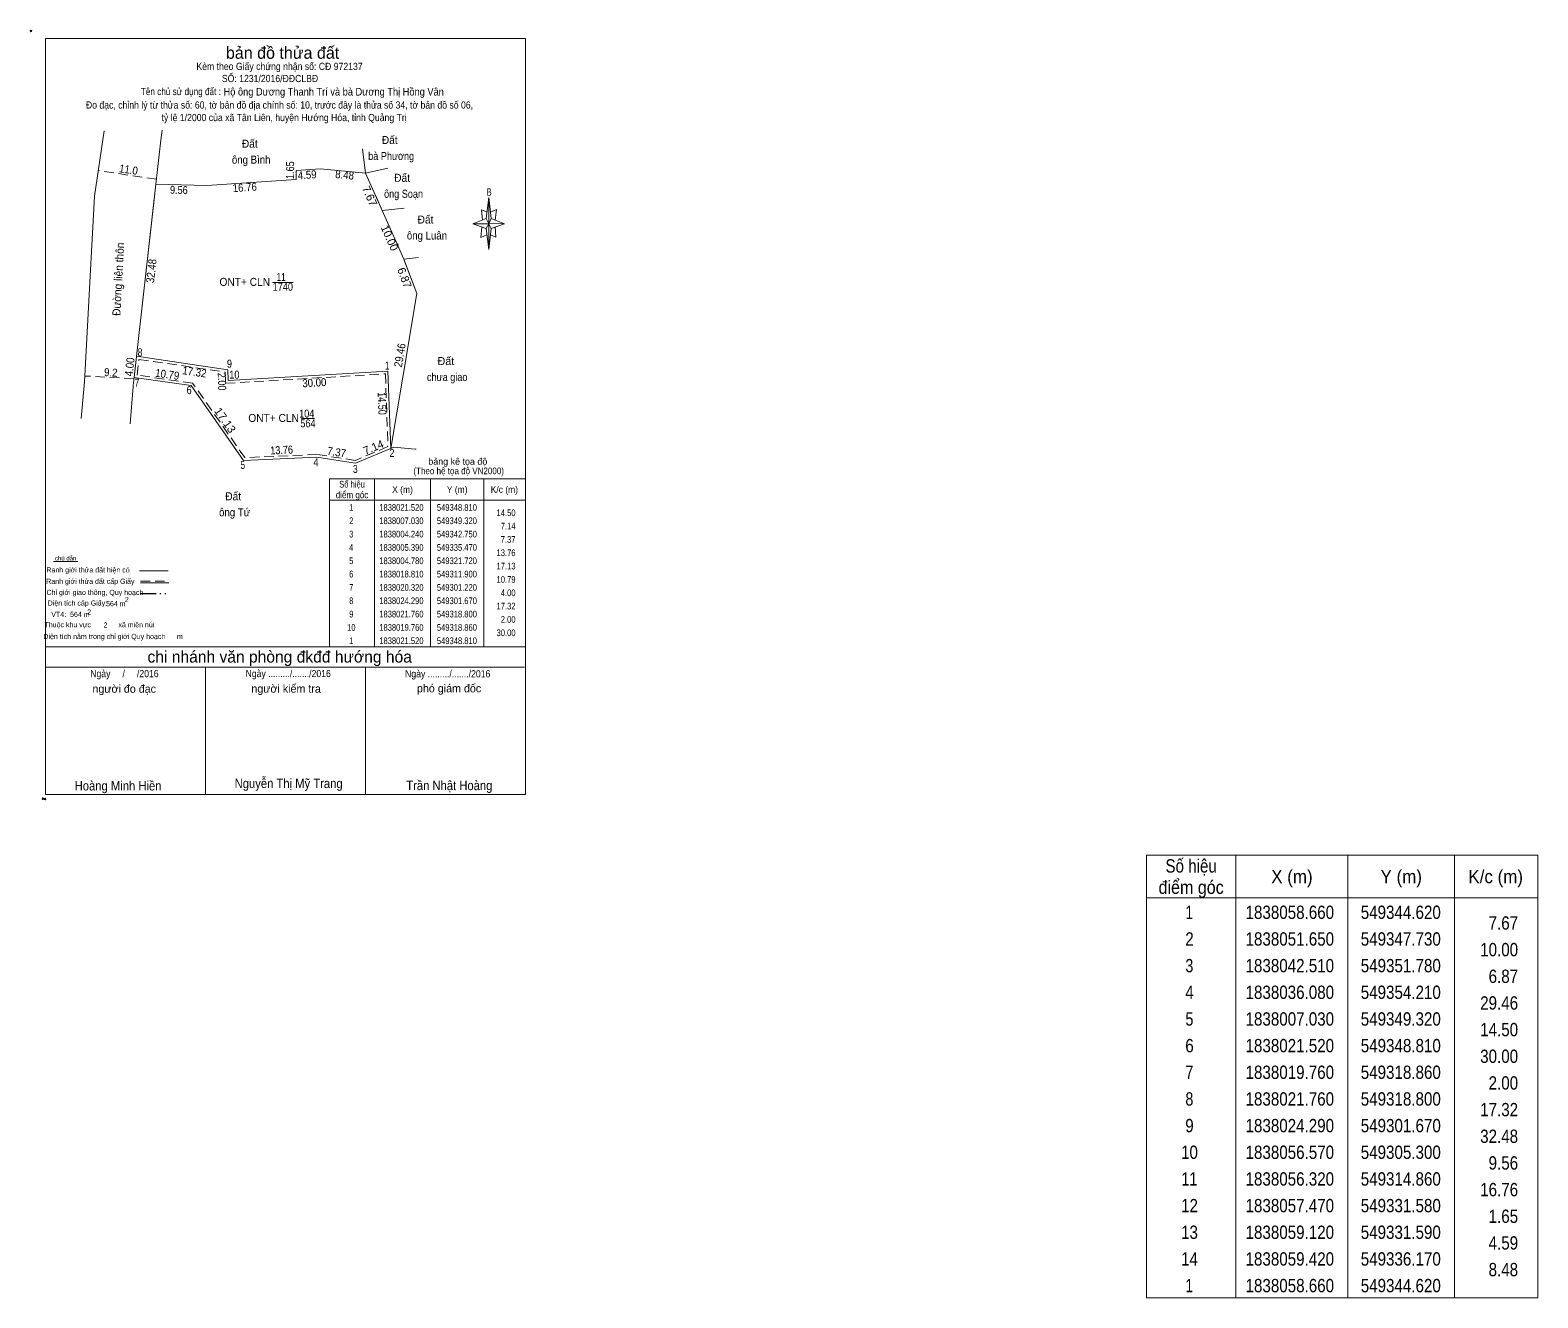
# Model space of a CAD drawing. Header units: metres. Extents: x 548946 to 549564, y 1837848 to 1838085.
# Drawn here: x 549281.7 to 549564.4, y 1837847.7 to 1838085.4 of the extents above; entities that cross this region are included whole.
import ezdxf
from ezdxf.enums import TextEntityAlignment as Align

# ---------------------------------------------------------------- set-up
doc = ezdxf.new("R2010")
doc.units = ezdxf.units.M
doc.header["$LTSCALE"] = 0.6
doc.header["$PDMODE"] = 32
doc.header["$PDSIZE"] = 0.3
doc.linetypes.add('DASH_DOUBLE_DOT', pattern=[9.2, 5, -1.2, 0.3, -1.2, 0.3, -1.2])
doc.linetypes.add('MEDIUM_DASHED', pattern=[4.5, 3, -1.5])
doc.layers.add('28', color=7, linetype='Continuous', lineweight=13)
doc.layers.add('63', color=7, linetype='Continuous', lineweight=13)

msp = doc.modelspace()

# ---------------------------------------------------------------- linework, layer by layer
at = {"layer": '28'}
for p, q in [((549367.24, 1838050.14), (549367.74, 1838054.04)), ((549367.24, 1838050.14), (549367.74, 1838054.04)), ((549367.24, 1838048.24), (549364.74, 1838049.14)), ((549367.24, 1838048.24), (549364.74, 1838049.14)), ((549368.14, 1838048.24), (549367.74, 1838044.34)), ((549368.14, 1838048.24), (549367.74, 1838044.34)), ((549368.14, 1838050.14), (549370.64, 1838049.14)), ((549368.14, 1838050.14), (549370.64, 1838049.14)), ((549368.94, 1838048.54), (549369.04, 1838046.64)), ((549368.94, 1838048.54), (549369.04, 1838046.64)), ((549369.04, 1838046.64), (549368.04, 1838047.04)), ((549369.04, 1838046.64), (549368.04, 1838047.04)), ((549286.09, 1837985.81), (549290.69, 1837985.81)), ((549286.09, 1837985.81), (549290.69, 1837985.81)), ((549302.24, 1837984.04), (549307.62, 1837984.04)), ((549302.24, 1837984.04), (549307.62, 1837984.04)), ((549302.44, 1837981.8), (549307.7, 1837981.8)), ((549302.44, 1837981.8), (549307.7, 1837981.8)), ((549284.58, 1837969.8), (549374.58, 1837969.8)), ((549284.58, 1837969.8), (549374.58, 1837969.8)), ((549284.58, 1837966), (549374.38, 1837966)), ((549284.58, 1837966), (549374.38, 1837966)), ((549284.58, 1837966), (549374.38, 1837966)), ((549284.58, 1837966), (549374.38, 1837966)), ((549284.58, 1837966), (549374.38, 1837966)), ((549284.58, 1837966), (549374.38, 1837966)), ((549314.58, 1837942.1), (549314.58, 1837966)), ((549314.58, 1837942.1), (549314.58, 1837966)), ((549344.58, 1837942.1), (549344.58, 1837966)), ((549344.58, 1837942.1), (549344.58, 1837966))]:
    msp.add_line(p, q, dxfattribs=at)
at = {"layer": '28', "linetype": 'DASH_DOUBLE_DOT', "lineweight": 25}
msp.add_line((549302.34, 1837979.83), (549307.58, 1837979.83), dxfattribs=at)
msp.add_line((549302.34, 1837979.83), (549307.58, 1837979.83), dxfattribs=at)
at = {"layer": '28', "linetype": 'MEDIUM_DASHED'}
msp.add_line((549302.44, 1837982.12), (549307.88, 1837982.12), dxfattribs=at)
msp.add_line((549302.44, 1837982.12), (549307.88, 1837982.12), dxfattribs=at)
at = {"layer": '28'}
for points in [[(549284.58, 1838083.9), (549374.58, 1838083.9), (549374.58, 1837942.1), (549284.58, 1837942.1)], [(549284.58, 1838083.9), (549374.58, 1838083.9), (549374.58, 1837942.1), (549284.58, 1837942.1)], [(549367.74, 1838054.04), (549368.14, 1838050.14), (549367.74, 1838049.14)], [(549367.74, 1838054.04), (549368.14, 1838050.14), (549367.74, 1838049.14)], [(549367.74, 1838049.14), (549364.74, 1838049.14), (549367.24, 1838050.14), (549368.14, 1838048.24), (549370.64, 1838049.14), (549367.74, 1838049.24)], [(549367.74, 1838049.14), (549364.74, 1838049.14), (549367.24, 1838050.14), (549368.14, 1838048.24), (549370.64, 1838049.14), (549367.74, 1838049.24)], [(549367.74, 1838049.14), (549367.74, 1838044.34), (549367.24, 1838048.24)], [(549367.74, 1838049.14), (549367.74, 1838044.34), (549367.24, 1838048.24)]]:
    msp.add_lwpolyline(points, close=True, dxfattribs=at)
for points in [[(549367.44, 1838051.34), (549366.34, 1838051.74), (549366.54, 1838049.84)], [(549367.44, 1838051.34), (549366.34, 1838051.74), (549366.54, 1838049.84)], [(549368.04, 1838051.34), (549369.14, 1838051.84), (549368.94, 1838049.84)], [(549368.04, 1838051.34), (549369.14, 1838051.84), (549368.94, 1838049.84)], [(549367.74, 1838049.14), (549367.24, 1838050.14), (549364.74, 1838049.14)], [(549367.74, 1838049.14), (549367.24, 1838050.14), (549364.74, 1838049.14)], [(549366.44, 1838048.54), (549366.24, 1838046.54), (549367.34, 1838047.04)], [(549366.44, 1838048.54), (549366.24, 1838046.54), (549367.34, 1838047.04)], [(549367.74, 1838049.14), (549368.14, 1838048.24), (549370.64, 1838049.14)], [(549367.74, 1838049.14), (549368.14, 1838048.24), (549370.64, 1838049.14)], [(549374.58, 1837942.1), (549284.58, 1837942.1), (549284.58, 1837966)], [(549374.58, 1837942.1), (549284.58, 1837942.1), (549284.58, 1837966)]]:
    msp.add_lwpolyline(points, dxfattribs=at)
for p in [(549281.88, 1838085.3), (549284.12, 1837941.32), (549284.52, 1837941.26)]:
    msp.add_point(p, dxfattribs=at)
at = {"layer": '63'}
for p, q in [((549344.04, 1838063.17), (549344.62, 1838058.66)), ((549344.62, 1838058.66), (549348.76, 1838059.54)), ((549344.62, 1838058.66), (549346.24, 1838055)), ((549344.62, 1838058.66), (549346.24, 1838055)), ((549344.62, 1838058.66), (549346.24, 1838055)), ((549351.84, 1838052.08), (549347.73, 1838051.65)), ((549347.73, 1838051.65), (549350.58, 1838045.22)), ((549350.58, 1838045.22), (549351.78, 1838042.51)), ((549351.78, 1838042.51), (549351.94, 1838042.14)), ((549351.78, 1838042.51), (549351.94, 1838042.14)), ((549351.94, 1838042.14), (549354.21, 1838036.08)), ((549292.04, 1838021.79), (549293.1, 1838041.66)), ((549327.17, 1838038.12), (549331.06, 1838038.12)), ((549332.58, 1838012.6), (549335.05, 1838012.6)), ((549335.47, 1838005.39), (549321.72, 1838004.78)), ((549337.84, 1838005.02), (549335.47, 1838005.39)), ((549349.91, 1838007.28), (549342.75, 1838004.24)), ((549342.75, 1838004.24), (549337.84, 1838005.02)), ((549346.28, 1838001.3), (549346.28, 1837969.8)), ((549356.78, 1838001.3), (549356.78, 1837969.8)), ((549366.78, 1838001.3), (549366.78, 1837969.8)), ((549337.88, 1837997.3), (549374.58, 1837997.3)), ((549507.79, 1837930.73), (549507.79, 1837847.73)), ((549528.79, 1837930.73), (549528.79, 1837847.73)), ((549548.79, 1837930.73), (549548.79, 1837847.73)), ((549490.99, 1837922.73), (549564.39, 1837922.73))]:
    msp.add_line(p, q, dxfattribs=at)
at = {"layer": '63', "linetype": 'MEDIUM_DASHED'}
for p, q in [((549305.4, 1838057.48), (549294.48, 1838059.11)), ((549301.15, 1838020.11), (549291.98, 1838020.59))]:
    msp.add_line(p, q, dxfattribs=at)
at = {"layer": '63'}
for points in [[(549293.1, 1838041.66), (549293.77, 1838054.33), (549295.6, 1838066.6)], [(549293.1, 1838041.66), (549293.77, 1838054.33), (549295.6, 1838066.6)], [(549306.45, 1838066.7), (549306.24, 1838064.85), (549305.3, 1838056.57)], [(549301.98, 1838027.05), (549305.3, 1838056.57), (549314.86, 1838056.32), (549331.58, 1838057.47), (549331.59, 1838059.12), (549336.17, 1838059.42), (549344.62, 1838058.66), (549347.73, 1838051.65), (549351.78, 1838042.51), (549354.21, 1838036.08), (549351.57, 1838020.37)], [(549344.62, 1838058.66), (549336.17, 1838059.42), (549331.59, 1838059.12), (549331.58, 1838057.47), (549314.86, 1838056.32), (549305.3, 1838056.57)], [(549344.62, 1838058.66), (549336.17, 1838059.42), (549331.59, 1838059.12)], [(549344.62, 1838058.66), (549336.17, 1838059.42), (549331.59, 1838059.12)], [(549344.62, 1838058.66), (549336.17, 1838059.42), (549331.59, 1838059.12)], [(549344.62, 1838058.66), (549336.17, 1838059.42), (549331.59, 1838059.12)], [(549344.62, 1838058.66), (549336.17, 1838059.42), (549331.59, 1838059.12)], [(549344.62, 1838058.66), (549336.17, 1838059.42), (549331.59, 1838059.12)], [(549305.3, 1838056.57), (549304.91, 1838053.16), (549301.98, 1838027.05), (549301.22, 1838020.32)], [(549346.24, 1838055), (549346.52, 1838054.38), (549347.73, 1838051.65)], [(549346.24, 1838055), (549346.52, 1838054.38), (549347.73, 1838051.65)], [(549346.24, 1838055), (549346.52, 1838054.38), (549347.73, 1838051.65)], [(549347.73, 1838051.65), (549350.58, 1838045.22), (549351.78, 1838042.51)], [(549347.73, 1838051.65), (549350.58, 1838045.22), (549351.78, 1838042.51)], [(549354.55, 1838042.81), (549351.78, 1838042.51), (549351.94, 1838042.14)], [(549354.21, 1838036.08), (549351.57, 1838020.37), (549349.32, 1838007.03)], [(549351.57, 1838020.37), (549349.32, 1838007.03), (549348.81, 1838021.52), (549318.86, 1838019.76), (549318.8, 1838021.76), (549301.67, 1838024.29), (549301.98, 1838027.05)], [(549301.67, 1838024.29), (549318.8, 1838021.76), (549318.86, 1838019.76), (549348.81, 1838021.52), (549349.32, 1838007.03)], [(549291.3, 1838012.65), (549291.92, 1838019.52), (549292.04, 1838021.79)], [(549311.9, 1838018.81), (549301.22, 1838020.32), (549301.05, 1838018.81)], [(549301.05, 1838018.81), (549301.03, 1838018.62), (549300.45, 1838011.62)], [(549321.72, 1838004.78), (549316.54, 1838012.18), (549311.9, 1838018.81)], [(549354.13, 1838006.85), (549353.93, 1838006.87), (549349.91, 1838007.28)]]:
    msp.add_lwpolyline(points, dxfattribs=at)
at = {"layer": '63', "linetype": 'MEDIUM_DASHED'}
msp.add_lwpolyline([(549348.33, 1838020.99), (549348.81, 1838007.36), (549342.69, 1838004.76), (549335.5, 1838005.89), (549321.97, 1838005.29), (549312.19, 1838019.27), (549301.77, 1838020.75), (549302.11, 1838023.72), (549318.31, 1838021.33), (549318.38, 1838019.23)], close=True, dxfattribs=at)
at = {"layer": '63'}
for points in [[(549337.88, 1838001.3), (549374.58, 1838001.3), (549374.58, 1837969.8), (549337.88, 1837969.8)], [(549490.99, 1837930.73), (549564.39, 1837930.73), (549564.39, 1837847.73), (549490.99, 1837847.73)]]:
    msp.add_lwpolyline(points, close=True, dxfattribs=at)
msp.add_point((549350.58, 1838045.22), dxfattribs=at)

# ---------------------------------------------------------------- texts
at = {"layer": '28'}
for s, height, p in [('bản đồ thửa đất', 2.25, (549329.055, 1838080.08)), ('bảng kê tọa độ', 1.25, (549361.905, 1838003.95)), ('chi nhánh văn phòng đkđđ hướng hóa', 2.187, (549328.515, 1837966.86)), ('chi nhánh văn phòng đkđđ hướng hóa', 2.187, (549328.515, 1837966.86)), ('người đo đạc', 1.5, (549299.365, 1837961.2)), ('người đo đạc', 1.5, (549299.365, 1837961.2)), ('người kiểm tra', 1.5, (549329.715, 1837961.22)), ('người kiểm tra', 1.5, (549329.715, 1837961.22)), ('phó giám đốc', 1.5, (549360.27, 1837961.28)), ('phó giám đốc', 1.5, (549360.27, 1837961.28))]:
    msp.add_text(s, height=height, dxfattribs=at).set_placement(p, align=Align.CENTER)
for s, height, width, p in [('Kèm theo Giấy chứng nhận số: CĐ 972137', 1.35, 0.9, (549328.48, 1838077.98)), ('SỐ: 1231/2016/ĐĐCLBĐ', 1.35, 0.9, (549326.7, 1838075.71)), ('Tên chủ sử dụng đất :', 1.35, 0.85, (549309.985, 1838073.27)), ('Đo đạc, chỉnh lý từ thửa số: 60, tờ bản đồ địa chính số: 10, trước đây là thửa số 34, tờ bản đồ số 06,', 1.35, 0.9, (549328.475, 1838070.74)), (' tỷ lệ 1/2000 của xã Tân Liên, huyện Hướng Hóa, tỉnh Quảng Trị', 1.35, 0.9, (549329.12, 1838068.39)), ('B', 1.378, 0.75, (549367.79, 1838054.4)), ('B', 1.378, 0.75, (549367.79, 1838054.4)), ('(Theo hệ tọa độ VN2000)', 1.25, 0.9, (549362.07, 1838002.18)), ('chú dẫn', 0.8, 1.05, (549288.39, 1837986.01)), ('chú dẫn', 0.8, 1.05, (549288.39, 1837986.01)), ('Ranh giới thửa đất cấp Giấy', 0.96, 0.9, (549293.02, 1837981.62)), ('Ranh giới thửa đất cấp Giấy', 0.96, 0.9, (549293.02, 1837981.62)), ('Ranh giới thửa đất hiện có ', 0.96, 0.9, (549292.765, 1837983.76)), ('Ranh giới thửa đất hiện có ', 0.96, 0.9, (549292.765, 1837983.76)), ('Chỉ giới giao thông, Quy hoạch', 0.96, 0.9, (549293.87, 1837979.54)), ('Chỉ giới giao thông, Quy hoạch', 0.96, 0.9, (549293.87, 1837979.54)), ('Diện tích cấp Giấy: ', 0.96, 0.9, (549290.775, 1837977.54)), ('Diện tích cấp Giấy: ', 0.96, 0.9, (549290.775, 1837977.54)), ('564 m ', 0.96, 0.85, (549297.97, 1837977.43)), ('2', 0.96, 0.8, (549299.86, 1837978.2)), ('Thuộc khu vực              xã miền núi', 0.96, 0.9, (549294.715, 1837973.48)), (' VT4:  564 m ', 0.96, 0.9, (549289.285, 1837975.42)), ('2', 0.96, 0.8, (549292.8, 1837975.87)), ('2', 0.96, 0.8, (549295.86, 1837973.41)), ('Diện tích nằm trong chỉ giới Quy hoạch      m', 0.96, 0.9, (549297.285, 1837971.28)), ('Diện tích nằm trong chỉ giới Quy hoạch      m', 0.96, 0.9, (549297.285, 1837971.28)), ('Ngày     /     /2016', 1.35, 0.9, (549299.405, 1837964.12)), ('Ngày     /     /2016', 1.35, 0.9, (549299.405, 1837964.12)), ('Ngày ........./......./2016', 1.35, 0.9, (549330.11, 1837964.13)), ('Ngày ........./......./2016', 1.35, 0.9, (549330.11, 1837964.13)), ('Ngày ........./......./2016', 1.35, 0.9, (549360.01, 1837964.08)), ('Ngày ........./......./2016', 1.35, 0.9, (549360.01, 1837964.08)), ('Hoàng Minh Hiền', 1.75, 0.9, (549298.21, 1837942.88)), ('Nguyễn Thị Mỹ Trang', 1.75, 0.9, (549330.19, 1837943.33)), ('Trần Nhật Hoàng', 1.75, 0.9, (549360.315, 1837942.94)), ('Trần Nhật Hoàng', 1.75, 0.9, (549360.315, 1837942.94))]:
    msp.add_text(s, height=height, dxfattribs=dict(at, width=width)).set_placement(p, align=Align.CENTER)
at = {"layer": '28', "width": 0.9}
msp.add_text('Hộ ông Dương Thanh Trí và bà Dương Thị Hồng Vân', height=1.44, dxfattribs=at).set_placement((549317.99, 1838073.19))
at = {"layer": '63'}
for s, height, width, p in [('Đất ', 1.5, 0.95, (549323.17, 1838063.41)), ('Đất ', 1.5, 0.95, (549349.41, 1838064.1)), ('ông Bình', 1.5, 0.9, (549323.17, 1838060.41)), ('bà Phương', 1.5, 0.85, (549349.405, 1838061.1)), ('Đất ', 1.5, 0.95, (549351.73, 1838057.01)), ('ông Soạn', 1.5, 0.85, (549351.73, 1838054.01)), ('Đất ', 1.5, 0.95, (549356.12, 1838049.19)), ('ông Luân', 1.5, 0.9, (549356.12, 1838046.19)), ('11', 1.5, 0.75, (549328.785, 1838038.42)), ('ONT+ CLN', 1.5, 0.95, (549321.96, 1838037.5)), ('1740', 1.5, 0.85, (549329.105, 1838036.59)), (' chưa giao', 1.5, 0.85, (549359.68, 1838019.65)), ('104', 1.5, 0.85, (549333.585, 1838012.8)), ('ONT+ CLN', 1.5, 0.95, (549327.37, 1838011.98)), ('564', 1.5, 0.85, (549333.805, 1838010.97)), ('Số hiệu', 1.25, 0.85, (549342.08, 1837999.68)), ('X (m)', 1.25, 0.95, (549351.54, 1837998.68)), ('Y (m)', 1.25, 0.95, (549361.785, 1837998.68)), ('K/c (m)', 1.25, 0.95, (549370.635, 1837998.68)), ('Đất ', 1.5, 0.95, (549320.06, 1837997.29)), ('điểm góc', 1.25, 0.9, (549342.08, 1837997.68)), ('ông Tứ', 1.5, 0.9, (549320.065, 1837994.29)), (' 2', 1.25, 0.85, (549341.735, 1837992.82)), (' 1', 1.25, 0.75, (549341.74, 1837995.32)), ('1838021.520', 1.25, 0.85, (549351.33, 1837995.32)), ('1838007.030', 1.25, 0.85, (549351.33, 1837992.82)), ('549348.810', 1.25, 0.85, (549361.74, 1837995.32)), ('549349.320', 1.25, 0.85, (549361.74, 1837992.82)), (' 3', 1.25, 0.8, (549341.735, 1837990.32)), ('1838004.240', 1.25, 0.85, (549351.33, 1837990.32)), ('549342.750', 1.25, 0.85, (549361.74, 1837990.32)), (' 4', 1.25, 0.85, (549341.73, 1837987.82)), ('1838005.390', 1.25, 0.85, (549351.33, 1837987.82)), ('549335.470', 1.25, 0.85, (549361.74, 1837987.82)), (' 5', 1.25, 0.8, (549341.735, 1837985.32)), ('1838004.780', 1.25, 0.85, (549351.33, 1837985.32)), ('549321.720', 1.25, 0.85, (549361.74, 1837985.32)), (' 6', 1.25, 0.85, (549341.735, 1837982.82)), ('1838018.810', 1.25, 0.85, (549351.33, 1837982.82)), ('549311.900', 1.25, 0.85, (549361.74, 1837982.82)), (' 7', 1.25, 0.8, (549341.735, 1837980.32)), ('1838020.320', 1.25, 0.85, (549351.33, 1837980.32)), ('549301.220', 1.25, 0.85, (549361.74, 1837980.32)), (' 8', 1.25, 0.8, (549341.735, 1837977.82)), ('1838024.290', 1.25, 0.85, (549351.33, 1837977.82)), ('549301.670', 1.25, 0.85, (549361.74, 1837977.82)), (' 10', 1.25, 0.85, (549341.74, 1837972.82)), (' 9', 1.25, 0.85, (549341.74, 1837975.32)), ('1838021.760', 1.25, 0.85, (549351.33, 1837975.32)), ('1838019.760', 1.25, 0.85, (549351.33, 1837972.82)), ('549318.800', 1.25, 0.85, (549361.74, 1837975.32)), ('549318.860', 1.25, 0.85, (549361.74, 1837972.82)), (' 1', 1.25, 0.75, (549341.74, 1837970.32)), ('1838021.520', 1.25, 0.85, (549351.33, 1837970.32)), ('549348.810', 1.25, 0.85, (549361.74, 1837970.32)), ('Số hiệu', 2.5, 0.85, (549499.39, 1837927.48)), ('điểm góc', 2.5, 0.9, (549499.39, 1837923.48)), ('X (m)', 2.5, 0.95, (549518.29, 1837925.48)), ('Y (m)', 2.5, 0.95, (549538.785, 1837925.48)), ('K/c (m)', 2.5, 0.95, (549556.49, 1837925.48)), (' 1', 2.5, 0.75, (549498.685, 1837918.78)), ('1838058.660', 2.5, 0.85, (549517.89, 1837918.78)), ('549344.620', 2.5, 0.85, (549538.695, 1837918.78)), (' 2', 2.5, 0.85, (549498.69, 1837913.78)), ('1838051.650', 2.5, 0.85, (549517.89, 1837913.78)), ('549347.730', 2.5, 0.85, (549538.695, 1837913.78)), (' 3', 2.5, 0.8, (549498.69, 1837908.78)), ('1838042.510', 2.5, 0.85, (549517.89, 1837908.78)), ('549351.780', 2.5, 0.85, (549538.695, 1837908.78)), (' 4', 2.5, 0.85, (549498.685, 1837903.78)), ('1838036.080', 2.5, 0.85, (549517.89, 1837903.78)), ('549354.210', 2.5, 0.85, (549538.695, 1837903.78)), (' 5', 2.5, 0.8, (549498.69, 1837898.78)), ('1838007.030', 2.5, 0.85, (549517.89, 1837898.78)), ('549349.320', 2.5, 0.85, (549538.695, 1837898.78)), (' 6', 2.5, 0.85, (549498.69, 1837893.78)), ('1838021.520', 2.5, 0.85, (549517.89, 1837893.78)), ('549348.810', 2.5, 0.85, (549538.695, 1837893.78)), (' 7', 2.5, 0.8, (549498.69, 1837888.78)), ('1838019.760', 2.5, 0.85, (549517.89, 1837888.78)), ('549318.860', 2.5, 0.85, (549538.695, 1837888.78)), (' 8', 2.5, 0.8, (549498.69, 1837883.78)), ('1838021.760', 2.5, 0.85, (549517.89, 1837883.78)), ('549318.800', 2.5, 0.85, (549538.695, 1837883.78)), (' 9', 2.5, 0.85, (549498.685, 1837878.78)), ('1838024.290', 2.5, 0.85, (549517.89, 1837878.78)), ('549301.670', 2.5, 0.85, (549538.695, 1837878.78)), (' 10', 2.5, 0.85, (549498.685, 1837873.78)), ('1838056.570', 2.5, 0.85, (549517.89, 1837873.78)), ('549305.300', 2.5, 0.85, (549538.695, 1837873.78)), (' 11', 2.5, 0.8, (549498.685, 1837868.78)), ('1838056.320', 2.5, 0.85, (549517.89, 1837868.78)), ('549314.860', 2.5, 0.85, (549538.695, 1837868.78)), (' 12', 2.5, 0.85, (549498.69, 1837863.78)), ('1838057.470', 2.5, 0.85, (549517.89, 1837863.78)), ('549331.580', 2.5, 0.85, (549538.695, 1837863.78)), (' 13', 2.5, 0.85, (549498.69, 1837858.78)), ('1838059.120', 2.5, 0.85, (549517.89, 1837858.78)), ('549331.590', 2.5, 0.85, (549538.695, 1837858.78)), (' 14', 2.5, 0.85, (549498.685, 1837853.78)), ('1838059.420', 2.5, 0.85, (549517.89, 1837853.78)), ('549336.170', 2.5, 0.85, (549538.695, 1837853.78)), (' 1', 2.5, 0.75, (549498.685, 1837848.78)), ('1838058.660', 2.5, 0.85, (549517.89, 1837848.78)), ('549344.620', 2.5, 0.85, (549538.695, 1837848.78))]:
    msp.add_text(s, height=height, dxfattribs=dict(at, width=width)).set_placement(p, align=Align.CENTER)
for s, rotation, width, p in [('11.0', 351.51, 0.9, (549300.0643, 1838058.5637)), ('1.65', 89.653, 0.85, (549331.2101, 1838059.1855)), ('4.59', 3.748, 0.9, (549333.716, 1838057.5731)), ('8.48', 354.861, 0.9, (549340.6228, 1838057.565)), ('9.56', 358.502, 0.85, (549309.5904, 1838054.7355)), ('16.76', 3.935, 0.9, (549322.0135, 1838055.2129)), ('Đường liên thôn', 86.946, 0.95, (549298.9914, 1838038.71)), ('32.48', 83.584, 0.9, (549305.1903, 1838040.2062)), ('29.46', 80.445, 0.9, (549351.7822, 1838024.3705)), ('4.00', 83.533, 0.9, (549301.1301, 1838022.2255)), ('17.32', 351.598, 0.9, (549312.4304, 1838020.6261)), ('9.2', 357.004, 0.9, (549296.8158, 1838020.5158)), ('10.79', 351.953, 0.9, (549307.335, 1838020.1612)), ('2.00', 271.718, 0.85, (549316.9514, 1838019.5175)), ('30.00', 3.363, 0.9, (549335.051, 1838018.6005)), ('14.50', 272.016, 0.85, (549346.9576, 1838015.4164)), ('17.13', 304.989, 1.05, (549317.6593, 1838011.8751)), ('13.76', 2.54, 0.85, (549328.9018, 1838005.9677)), ('7.37', 351.023, 0.9, (549339.073, 1838005.5715))]:
    msp.add_text(s, height=1.5, rotation=rotation, dxfattribs=dict(at, width=width)).set_placement(p, align=Align.CENTER)
for s, rotation, p in [('7.67', 293.925, (549344.7, 1838054.0342)), ('10.00', 293.898, (549348.4297, 1838046.1788)), ('6.87', 290.702, (549351.2096, 1838038.7551)), ('7.14', 23.009, (549346.3769, 1838006.5343))]:
    msp.add_text(s, height=1.5, rotation=rotation, dxfattribs=at).set_placement(p, align=Align.CENTER)
for s, height, width, p in [(' 8', 1.5, 0.8, (549302.78, 1838024.29)), (' 9', 1.5, 0.85, (549319.57, 1838022.15)), (' 1', 1.5, 0.75, (549349.08, 1838021.8)), (' 7', 1.5, 0.8, (549302.21, 1838018.6)), (' 10', 1.5, 0.85, (549320.96, 1838020.09)), (' 6', 1.5, 0.85, (549312.01, 1838017.2)), (' 4', 1.5, 0.85, (549335.8, 1838003.68)), (' 2', 1.5, 0.85, (549350.03, 1838005.43)), (' 5', 1.5, 0.8, (549322.04, 1838003.17)), (' 3', 1.5, 0.8, (549343.14, 1838002.42)), ('14.50', 1.25, 0.85, (549372.73, 1837994.32)), ('7.14', 1.25, 0.85, (549372.73, 1837991.82)), ('7.37', 1.25, 0.85, (549372.72, 1837989.32)), ('13.76', 1.25, 0.85, (549372.73, 1837986.82)), ('17.13', 1.25, 0.85, (549372.73, 1837984.32)), ('10.79', 1.25, 0.85, (549372.73, 1837981.82)), ('4.00', 1.25, 0.85, (549372.73, 1837979.32)), ('17.32', 1.25, 0.85, (549372.73, 1837976.82)), ('2.00', 1.25, 0.85, (549372.73, 1837974.32)), ('30.00', 1.25, 0.85, (549372.73, 1837971.82)), ('7.67', 2.5, 0.85, (549560.69, 1837916.78)), ('10.00', 2.5, 0.85, (549560.69, 1837911.78)), ('6.87', 2.5, 0.85, (549560.69, 1837906.78)), ('29.46', 2.5, 0.85, (549560.69, 1837901.78)), ('14.50', 2.5, 0.85, (549560.69, 1837896.78)), ('30.00', 2.5, 0.85, (549560.69, 1837891.78)), ('2.00', 2.5, 0.85, (549560.69, 1837886.78)), ('17.32', 2.5, 0.85, (549560.69, 1837881.78)), ('32.48', 2.5, 0.85, (549560.69, 1837876.78)), ('9.56', 2.5, 0.85, (549560.69, 1837871.78)), ('16.76', 2.5, 0.85, (549560.69, 1837866.78)), ('1.65', 2.5, 0.85, (549560.69, 1837861.78)), ('4.59', 2.5, 0.85, (549560.69, 1837856.78)), ('8.48', 2.5, 0.85, (549560.69, 1837851.78))]:
    msp.add_text(s, height=height, dxfattribs=dict(at, width=width)).set_placement(p, align=Align.RIGHT)
msp.add_text('Đất', height=1.5, dxfattribs=at).set_placement((549359.68, 1838022.65), align=Align.CENTER)

doc.saveas('drawing.dxf')
